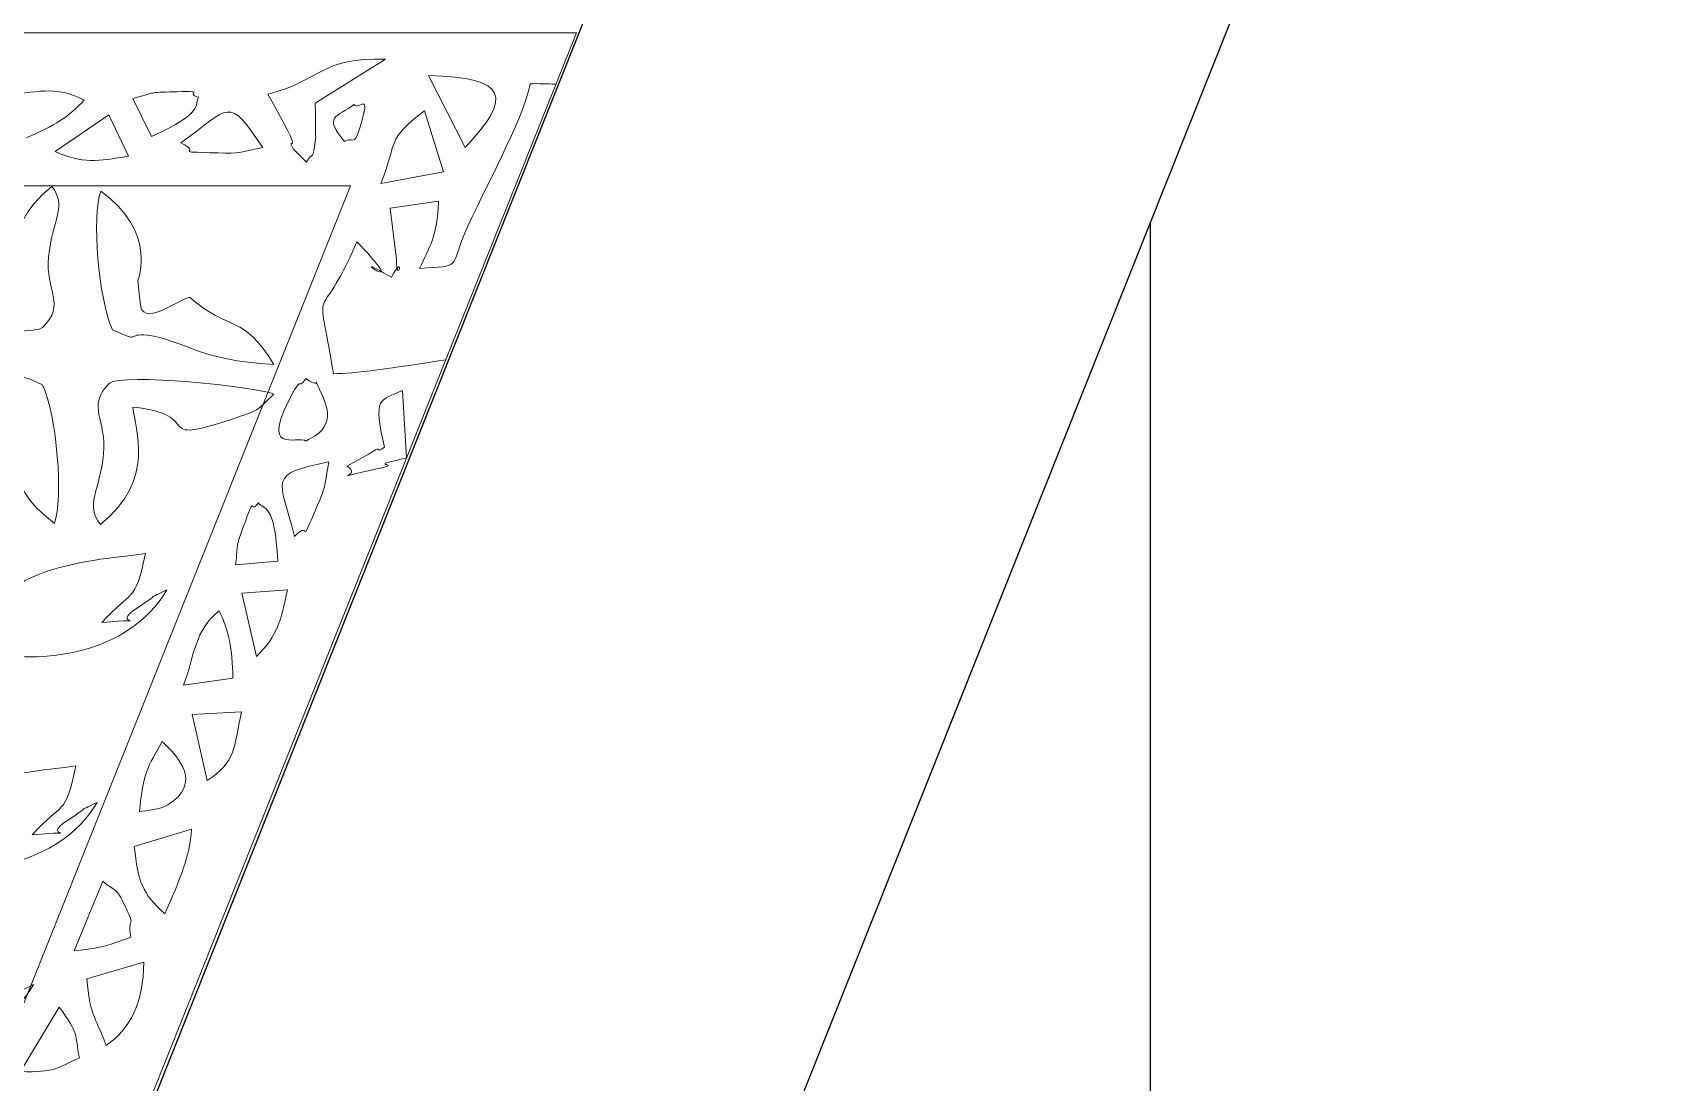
# Model space of a CAD drawing. Header units: inches. Extents: x 249 to 1192, y -18 to 440.
# Drawn here: x 636.962 to 638.571, y 265.119 to 266.148 of the extents above; entities that cross this region are included whole.
import ezdxf

# ---------------------------------------------------------------- set-up
doc = ezdxf.new("R2010")
doc.units = ezdxf.units.IN
doc.header["$MEASUREMENT"] = 0
doc.layers.add('ACP', color=15, linetype='Continuous', lineweight=15)
doc.layers.add('KOLOM', color=5, linetype='Continuous')

# ---------------------------------------------------------------- blocks, each defined once
blk = doc.blocks.new('GOTGAA')
for points in [[(0.0196, 2.4616), (1.0196, -0.0384), (0.0196, -0.0384), (0.0196, 2.4616)], [(0.0196, 2.0577), (0.7981, 0.1116), (0.0196, 0.1116)]]:
    blk.add_lwpolyline(points)
for points, knots in [([(0.4232, 0.9266), (0.4786, 0.9217), (0.429, 0.9309), (0.4577, 0.9124), (0.4577, 0.9124), (0.4848, 0.895), (0.4627, 0.9065), (0.487, 0.8947), (0.487, 0.8947), (0.4495, 0.9585), (0.3619, 0.9682), (0.3094, 0.9554), (0.3094, 0.9554), (0.2973, 0.8689), (0.4232, 0.8656), (0.466, 0.8589), (0.466, 0.8589), (0.4556, 0.9092), (0.4526, 0.8936), (0.4232, 0.9266)], [0, 0, 0, 0, 0.166667, 0.166667, 0.166667, 0.166667, 0.333333, 0.333333, 0.333333, 0.333333, 0.5, 0.5, 0.5, 0.5, 0.666667, 0.666667, 0.666667, 0.666667, 1, 1, 1, 1]), ([(0.4858, 0.7479), (0.5412, 0.743), (0.4916, 0.7522), (0.5203, 0.7337), (0.5203, 0.7337), (0.5474, 0.7163), (0.5253, 0.7278), (0.5496, 0.716), (0.5496, 0.716), (0.5121, 0.7798), (0.4245, 0.7895), (0.372, 0.7767), (0.372, 0.7767), (0.3599, 0.6902), (0.4858, 0.6869), (0.5286, 0.6802), (0.5286, 0.6802), (0.5182, 0.7305), (0.5152, 0.7149), (0.4858, 0.7479)], [0, 0, 0, 0, 0.166667, 0.166667, 0.166667, 0.166667, 0.333333, 0.333333, 0.333333, 0.333333, 0.5, 0.5, 0.5, 0.5, 0.666667, 0.666667, 0.666667, 0.666667, 1, 1, 1, 1]), ([(0.554, 0.5397), (0.6094, 0.5349), (0.5598, 0.544), (0.5885, 0.5255), (0.5885, 0.5255), (0.6156, 0.5081), (0.5935, 0.5196), (0.6178, 0.5078), (0.6178, 0.5078), (0.5803, 0.5716), (0.4927, 0.5813), (0.4402, 0.5685), (0.4402, 0.5685), (0.4281, 0.4821), (0.554, 0.4787), (0.5968, 0.472), (0.5968, 0.472), (0.5864, 0.5223), (0.5834, 0.5068), (0.554, 0.5397)], [0, 0, 0, 0, 0.166667, 0.166667, 0.166667, 0.166667, 0.333333, 0.333333, 0.333333, 0.333333, 0.5, 0.5, 0.5, 0.5, 0.666667, 0.666667, 0.666667, 0.666667, 1, 1, 1, 1]), ([(0.6925, 0.447), (0.7063, 0.4087), (0.6981, 0.4354), (0.7077, 0.4225), (0.7077, 0.4225), (0.7129, 0.4296), (0.7236, 0.4216), (0.7267, 0.4797), (0.7267, 0.4797), (0.7267, 0.4797), (0.6852, 0.483), (0.6852, 0.483), (0.6852, 0.483), (0.6881, 0.4605), (0.6848, 0.4683), (0.6925, 0.447), (0.6925, 0.447), (0.6848, 0.4683), (0.6881, 0.4605), (0.6852, 0.483)], [0.4, 0.4, 0.4, 0.4, 1.2, 1.2, 1.2, 1.2, 1.6, 1.6, 1.6, 1.6, 2, 2, 2, 2, 2.8, 2.8, 2.8, 2.8, 3.2, 3.2, 3.2, 3.2]), ([(0.7767, 0.3821), (0.7724, 0.4055), (0.7743, 0.4046), (0.7656, 0.4246), (0.7656, 0.4246), (0.7453, 0.4714), (0.7615, 0.4369), (0.743, 0.4553), (0.743, 0.4553), (0.7282, 0.3973), (0.7162, 0.3948), (0.7767, 0.3821)], [0, 0, 0, 0, 0.5, 0.5, 0.5, 0.5, 1.25, 1.25, 1.25, 1.25, 1.75, 1.75, 1.75, 1.75]), ([(0.4204, 0.3386), (0.3803, 0.3041), (0.3686, 0.3227), (0.3377, 0.2728), (0.3377, 0.2728), (0.4113, 0.276), (0.4277, 0.2973), (0.4616, 0.3012), (0.4616, 0.3012), (0.4838, 0.3037), (0.4663, 0.2929), (0.4959, 0.3066), (0.4959, 0.3066), (0.5101, 0.3368), (0.5164, 0.4183), (0.5076, 0.4425), (0.5076, 0.4425), (0.452, 0.4022), (0.4708, 0.3577), (0.471, 0.3544), (0.471, 0.3544), (0.471, 0.3544), (0.4688, 0.3332), (0.4688, 0.3332), (0.4688, 0.3332), (0.4679, 0.3084), (0.4361, 0.3334), (0.4204, 0.3386)], [0, 0, 0, 0, 0.125, 0.125, 0.125, 0.125, 0.25, 0.25, 0.25, 0.25, 0.375, 0.375, 0.375, 0.375, 0.5, 0.5, 0.5, 0.5, 0.625, 0.625, 0.625, 0.625, 0.75, 0.75, 0.75, 0.75, 1, 1, 1, 1]), ([(0.5846, 0.3287), (0.5864, 0.3503), (0.6076, 0.3995), (0.5527, 0.4435), (0.5527, 0.4435), (0.5372, 0.4246), (0.5521, 0.4106), (0.5558, 0.3745), (0.5558, 0.3745), (0.5592, 0.3411), (0.5382, 0.3279), (0.5616, 0.3052), (0.5616, 0.3052), (0.5723, 0.2949), (0.7056, 0.3084), (0.7229, 0.3158), (0.7229, 0.3158), (0.7045, 0.3331), (0.7094, 0.3312), (0.6809, 0.3406), (0.6809, 0.3406), (0.6007, 0.3671), (0.657, 0.3354), (0.5846, 0.3287)], [0, 0, 0, 0, 0.142857, 0.142857, 0.142857, 0.142857, 0.285714, 0.285714, 0.285714, 0.285714, 0.428571, 0.428571, 0.428571, 0.428571, 0.571429, 0.571429, 0.571429, 0.571429, 0.714286, 0.714286, 0.714286, 0.714286, 1, 1, 1, 1]), ([(0.6401, 0.2207), (0.6802, 0.2553), (0.6919, 0.2366), (0.7228, 0.2866), (0.7228, 0.2866), (0.6492, 0.2833), (0.6328, 0.262), (0.5989, 0.2581), (0.5989, 0.2581), (0.5767, 0.2556), (0.5942, 0.2665), (0.5646, 0.2528), (0.5646, 0.2528), (0.5504, 0.2225), (0.5441, 0.1411), (0.553, 0.1168), (0.553, 0.1168), (0.6085, 0.1571), (0.5897, 0.2017), (0.5895, 0.2049), (0.5895, 0.2049), (0.5895, 0.2049), (0.5917, 0.2261), (0.5917, 0.2261), (0.5917, 0.2261), (0.5926, 0.251), (0.6244, 0.2259), (0.6401, 0.2207)], [0, 0, 0, 0, 0.125, 0.125, 0.125, 0.125, 0.25, 0.25, 0.25, 0.25, 0.375, 0.375, 0.375, 0.375, 0.5, 0.5, 0.5, 0.5, 0.625, 0.625, 0.625, 0.625, 0.75, 0.75, 0.75, 0.75, 1, 1, 1, 1]), ([(0.4731, 0.227), (0.4712, 0.2054), (0.4501, 0.1562), (0.5049, 0.1121), (0.5049, 0.1121), (0.5205, 0.131), (0.5055, 0.145), (0.5018, 0.1812), (0.5018, 0.1812), (0.4984, 0.2146), (0.5195, 0.2278), (0.496, 0.2504), (0.496, 0.2504), (0.4854, 0.2607), (0.352, 0.2472), (0.3347, 0.2399), (0.3347, 0.2399), (0.3532, 0.2225), (0.3482, 0.2245), (0.3768, 0.215), (0.3768, 0.215), (0.4569, 0.1885), (0.4007, 0.2202), (0.4731, 0.227)], [0, 0, 0, 0, 0.142857, 0.142857, 0.142857, 0.142857, 0.285714, 0.285714, 0.285714, 0.285714, 0.428571, 0.428571, 0.428571, 0.428571, 0.571429, 0.571429, 0.571429, 0.571429, 0.714286, 0.714286, 0.714286, 0.714286, 1, 1, 1, 1]), ([(0.7119, 0.0741), (0.6886, 0.0787), (0.6901, 0.0802), (0.6683, 0.0794), (0.6683, 0.0794), (0.6174, 0.0776), (0.6554, 0.0801), (0.6315, 0.0695), (0.6315, 0.0695), (0.68, 0.0345), (0.6779, 0.0225), (0.7119, 0.0741)], [0, 0, 0, 0, 0.5, 0.5, 0.5, 0.5, 1.25, 1.25, 1.25, 1.25, 1.75, 1.75, 1.75, 1.75]), ([(0.6207, 0.0195), (0.6614, 0.0184), (0.6336, 0.0205), (0.649, 0.0248), (0.649, 0.0248), (0.6444, 0.0322), (0.6557, 0.0392), (0.6028, 0.0634), (0.6028, 0.0634), (0.6028, 0.0634), (0.5845, 0.0259), (0.5845, 0.0259), (0.5845, 0.0259), (0.6065, 0.0204), (0.5981, 0.0202), (0.6207, 0.0195), (0.6207, 0.0195), (0.5981, 0.0202), (0.6065, 0.0204), (0.5845, 0.0259)], [0.4, 0.4, 0.4, 0.4, 1.2, 1.2, 1.2, 1.2, 1.6, 1.6, 1.6, 1.6, 2, 2, 2, 2, 2.8, 2.8, 2.8, 2.8, 3.2, 3.2, 3.2, 3.2])]:
    blk.add_open_spline(points, degree=3, knots=knots)
for points in [[(0.4743, 0.98), (0.5084, 0.9808), (0.509, 0.977), (0.5321, 0.9666)], [(0.5321, 0.9666), (0.509, 0.977), (0.5084, 0.9808), (0.4743, 0.98)], [(0.5122, 0.9169), (0.5122, 0.9169), (0.4743, 0.98), (0.4743, 0.98)], [(0.4743, 0.98), (0.4743, 0.98), (0.5122, 0.9169), (0.5122, 0.9169)], [(0.5321, 0.9666), (0.5272, 0.943), (0.5321, 0.9431), (0.5122, 0.9169)], [(0.5122, 0.9169), (0.5321, 0.9431), (0.5272, 0.943), (0.5321, 0.9666)], [(0.5395, 0.8889), (0.5419, 0.9247), (0.5469, 0.9238), (0.5584, 0.9544)], [(0.5584, 0.9544), (0.5469, 0.9238), (0.5419, 0.9247), (0.5395, 0.8889)], [(0.5584, 0.9544), (0.582, 0.9382), (0.5947, 0.9121), (0.5953, 0.8728)], [(0.5953, 0.8728), (0.5947, 0.9121), (0.582, 0.9382), (0.5584, 0.9544)], [(0.5953, 0.8728), (0.5953, 0.8728), (0.5395, 0.8889), (0.5395, 0.8889)], [(0.5395, 0.8889), (0.5395, 0.8889), (0.5953, 0.8728), (0.5953, 0.8728)], [(0.527, 0.8617), (0.5622, 0.8576), (0.5578, 0.8563), (0.5825, 0.8483)], [(0.5549, 0.7932), (0.5549, 0.7932), (0.527, 0.8617), (0.527, 0.8617)], [(0.527, 0.8617), (0.527, 0.8617), (0.5549, 0.7932), (0.5549, 0.7932)], [(0.5825, 0.8483), (0.5578, 0.8563), (0.5622, 0.8576), (0.527, 0.8617)], [(0.5825, 0.8483), (0.5788, 0.8241), (0.5884, 0.8418), (0.5772, 0.8185)], [(0.5772, 0.8185), (0.5884, 0.8418), (0.5788, 0.8241), (0.5825, 0.8483)], [(0.5859, 0.7592), (0.5898, 0.7944), (0.5931, 0.8045), (0.616, 0.8254)], [(0.616, 0.8254), (0.5931, 0.8045), (0.5898, 0.7944), (0.5859, 0.7592)], [(0.616, 0.8254), (0.6258, 0.8018), (0.6412, 0.7702), (0.642, 0.7423)], [(0.642, 0.7423), (0.6412, 0.7702), (0.6258, 0.8018), (0.616, 0.8254)], [(0.5772, 0.8185), (0.5672, 0.7976), (0.5688, 0.8053), (0.5549, 0.7932)], [(0.5549, 0.7932), (0.5688, 0.8053), (0.5672, 0.7976), (0.5772, 0.8185)], [(0.642, 0.7423), (0.642, 0.7423), (0.5859, 0.7592), (0.5859, 0.7592)], [(0.5859, 0.7592), (0.5859, 0.7592), (0.642, 0.7423), (0.642, 0.7423)], [(0.5911, 0.7254), (0.5979, 0.7236), (0.6116, 0.7231), (0.6188, 0.7186)], [(0.6133, 0.6565), (0.5991, 0.6815), (0.5945, 0.6865), (0.5911, 0.7254)], [(0.6188, 0.7186), (0.6116, 0.7231), (0.5979, 0.7236), (0.5911, 0.7254)], [(0.5911, 0.7254), (0.5945, 0.6865), (0.5991, 0.6815), (0.6133, 0.6565)], [(0.6188, 0.7186), (0.6526, 0.6974), (0.6302, 0.6722), (0.6133, 0.6565)], [(0.6133, 0.6565), (0.6302, 0.6722), (0.6526, 0.6974), (0.6188, 0.7186)], [(0.6426, 0.6298), (0.6426, 0.6298), (0.6575, 0.6947), (0.6575, 0.6947)], [(0.6575, 0.6947), (0.6575, 0.6947), (0.6426, 0.6298), (0.6426, 0.6298)], [(0.6575, 0.6947), (0.6853, 0.6768), (0.6835, 0.6631), (0.6909, 0.6273)], [(0.6909, 0.6273), (0.6835, 0.6631), (0.6853, 0.6768), (0.6575, 0.6947)], [(0.6909, 0.6273), (0.6909, 0.6273), (0.6426, 0.6298), (0.6426, 0.6298)], [(0.6426, 0.6298), (0.6426, 0.6298), (0.6909, 0.6273), (0.6909, 0.6273)], [(0.6343, 0.6011), (0.6343, 0.6011), (0.6826, 0.5943), (0.6826, 0.5943)], [(0.6692, 0.5281), (0.6447, 0.548), (0.6455, 0.5707), (0.6343, 0.6011)], [(0.6343, 0.6011), (0.6455, 0.5707), (0.6447, 0.548), (0.6692, 0.5281)], [(0.6826, 0.5943), (0.6826, 0.5943), (0.6343, 0.6011), (0.6343, 0.6011)], [(0.6826, 0.5943), (0.682, 0.5646), (0.6786, 0.5474), (0.6692, 0.5281)], [(0.6692, 0.5281), (0.6786, 0.5474), (0.682, 0.5646), (0.6826, 0.5943)], [(0.6915, 0.5109), (0.6915, 0.5109), (0.7057, 0.5731), (0.7057, 0.5731)], [(0.7057, 0.5731), (0.7057, 0.5731), (0.6915, 0.5109), (0.6915, 0.5109)], [(0.7057, 0.5731), (0.7268, 0.5517), (0.7295, 0.5389), (0.7362, 0.5076)], [(0.7362, 0.5076), (0.7295, 0.5389), (0.7268, 0.5517), (0.7057, 0.5731)], [(0.7362, 0.5076), (0.7362, 0.5076), (0.6915, 0.5109), (0.6915, 0.5109)], [(0.6915, 0.5109), (0.6915, 0.5109), (0.7362, 0.5076), (0.7362, 0.5076)], [(0.6852, 0.483), (0.6852, 0.483), (0.7267, 0.4797), (0.7267, 0.4797)], [(0.7267, 0.4797), (0.7236, 0.4216), (0.7129, 0.4296), (0.7077, 0.4225)], [(0.743, 0.4553), (0.7615, 0.4369), (0.7453, 0.4714), (0.7656, 0.4246)], [(0.7767, 0.3821), (0.7162, 0.3948), (0.7282, 0.3973), (0.743, 0.4553)], [(0.7077, 0.4225), (0.6981, 0.4354), (0.7063, 0.4087), (0.6925, 0.447)], [(0.7656, 0.4246), (0.7743, 0.4046), (0.7724, 0.4055), (0.7767, 0.3821)], [(0.7943, 0.3864), (0.8114, 0.3961), (0.7731, 0.3997), (0.8167, 0.3907)], [(0.8167, 0.3907), (0.7731, 0.3997), (0.8114, 0.3961), (0.7943, 0.3864)], [(0.8135, 0.376), (0.8135, 0.376), (0.7943, 0.3864), (0.7943, 0.3864)], [(0.7943, 0.3864), (0.7943, 0.3864), (0.8135, 0.376), (0.8135, 0.376)], [(0.8167, 0.3907), (0.8603, 0.3817), (0.805, 0.3884), (0.8529, 0.3784)], [(0.8529, 0.3784), (0.805, 0.3884), (0.8603, 0.3817), (0.8167, 0.3907)], [(0.7432, 0.3114), (0.7057, 0.3778), (0.7465, 0.3558), (0.7542, 0.3619)], [(0.7542, 0.3619), (0.7465, 0.3558), (0.7057, 0.3778), (0.7432, 0.3114)], [(0.8256, 0.3704), (0.8243, 0.3679), (0.818, 0.3737), (0.8135, 0.376)], [(0.8135, 0.376), (0.818, 0.3737), (0.8243, 0.3679), (0.8256, 0.3704)], [(0.8314, 0.3678), (0.8295, 0.3689), (0.8265, 0.3721), (0.8256, 0.3704)], [(0.8256, 0.3704), (0.8265, 0.3721), (0.8295, 0.3689), (0.8314, 0.3678)], [(0.8529, 0.3784), (0.8529, 0.3784), (0.8491, 0.3123), (0.8491, 0.3123)], [(0.8491, 0.3123), (0.8491, 0.3123), (0.8529, 0.3784), (0.8529, 0.3784)], [(0.7542, 0.3619), (0.7586, 0.3582), (0.7866, 0.3508), (0.7704, 0.3173)], [(0.7704, 0.3173), (0.7866, 0.3508), (0.7586, 0.3582), (0.7542, 0.3619)], [(0.8491, 0.3123), (0.827, 0.3218), (0.8195, 0.3182), (0.8314, 0.3678)], [(0.8314, 0.3678), (0.8195, 0.3182), (0.827, 0.3218), (0.8491, 0.3123)], [(0.7487, 0.3058), (0.7479, 0.3043), (0.7441, 0.3098), (0.7432, 0.3114)], [(0.7432, 0.3114), (0.7441, 0.3098), (0.7479, 0.3043), (0.7487, 0.3058)], [(0.7543, 0.3005), (0.7525, 0.3024), (0.7494, 0.3073), (0.7487, 0.3058)], [(0.7487, 0.3058), (0.7494, 0.3073), (0.7525, 0.3024), (0.7543, 0.3005)], [(0.7704, 0.3173), (0.7575, 0.2907), (0.7732, 0.3143), (0.7543, 0.3005)], [(0.7543, 0.3005), (0.7732, 0.3143), (0.7575, 0.2907), (0.7704, 0.3173)], [(0.8041, 0.1666), (0.7649, 0.2586), (0.7644, 0.1934), (0.7813, 0.2958)], [(0.7813, 0.2958), (0.7644, 0.1934), (0.7649, 0.2586), (0.8041, 0.1666)], [(0.7813, 0.2958), (0.8001, 0.2958), (0.8408, 0.2902), (0.8914, 0.2821)], [(0.8914, 0.2821), (0.8408, 0.2902), (0.8001, 0.2958), (0.7813, 0.2958)], [(0.8381, 0.2012), (0.7903, 0.1732), (0.849, 0.2154), (0.8196, 0.1834)], [(0.8196, 0.1834), (0.849, 0.2154), (0.7903, 0.1732), (0.8381, 0.2012)], [(0.843, 0.1837), (0.8434, 0.2113), (0.8521, 0.1749), (0.8381, 0.2012)], [(0.8381, 0.2012), (0.8521, 0.1749), (0.8434, 0.2113), (0.843, 0.1837)], [(0.8149, 0.1777), (0.8149, 0.1777), (0.8041, 0.1666), (0.8041, 0.1666)], [(0.8041, 0.1666), (0.8041, 0.1666), (0.8149, 0.1777), (0.8149, 0.1777)], [(0.8196, 0.1834), (0.8182, 0.1819), (0.8162, 0.1792), (0.8149, 0.1777)], [(0.8149, 0.1777), (0.8162, 0.1792), (0.8182, 0.1819), (0.8196, 0.1834)], [(0.8369, 0.1335), (0.8369, 0.1335), (0.843, 0.1837), (0.843, 0.1837)], [(0.843, 0.1837), (0.843, 0.1837), (0.8369, 0.1335), (0.8369, 0.1335)], [(0.9091, 0.1604), (0.8958, 0.1916), (0.9082, 0.19), (0.8657, 0.1926)], [(0.8657, 0.1926), (0.8756, 0.1711), (0.8831, 0.1616), (0.8843, 0.1268)], [(0.8843, 0.1268), (0.8831, 0.1616), (0.8756, 0.1711), (0.8657, 0.1926)], [(0.8657, 0.1926), (0.9082, 0.19), (0.8958, 0.1916), (0.9091, 0.1604)], [(0.9743, 0.0115), (0.9673, 0.048), (0.9294, 0.1129), (0.9091, 0.1604)], [(0.9091, 0.1604), (0.9294, 0.1129), (0.9673, 0.048), (0.9743, 0.0115)], [(0.8843, 0.1268), (0.8843, 0.1268), (0.8369, 0.1335), (0.8369, 0.1335)], [(0.8369, 0.1335), (0.8369, 0.1335), (0.8843, 0.1268), (0.8843, 0.1268)], [(0.8277, 0.1092), (0.8277, 0.1092), (0.8891, 0.0978), (0.8891, 0.0978)], [(0.8705, 0.0382), (0.8319, 0.0677), (0.8447, 0.0674), (0.8277, 0.1092)], [(0.8277, 0.1092), (0.8447, 0.0674), (0.8319, 0.0677), (0.8705, 0.0382)], [(0.8891, 0.0978), (0.8891, 0.0978), (0.8277, 0.1092), (0.8277, 0.1092)], [(0.8891, 0.0978), (0.8891, 0.0978), (0.8705, 0.0382), (0.8705, 0.0382)], [(0.8705, 0.0382), (0.8705, 0.0382), (0.8891, 0.0978), (0.8891, 0.0978)], [(0.5083, 0.0781), (0.5359, 0.0898), (0.5488, 0.0877), (0.5803, 0.0825)], [(0.5803, 0.0825), (0.5488, 0.0877), (0.5359, 0.0898), (0.5083, 0.0781)], [(0.5803, 0.0825), (0.5803, 0.0825), (0.5608, 0.042), (0.5608, 0.042)], [(0.5608, 0.042), (0.5608, 0.042), (0.5803, 0.0825), (0.5803, 0.0825)], [(0.7169, 0.0218), (0.7566, 0.092), (0.7337, 0.0594), (0.7416, 0.0753)], [(0.7416, 0.0753), (0.7337, 0.0594), (0.7566, 0.092), (0.7169, 0.0218)], [(0.7416, 0.0753), (0.7416, 0.0753), (0.7547, 0.0883), (0.7547, 0.0883)], [(0.7547, 0.0883), (0.7547, 0.0883), (0.7416, 0.0753), (0.7416, 0.0753)], [(0.7547, 0.0883), (0.7614, 0.0772), (0.7607, 0.0883), (0.7638, 0.0659)], [(0.7638, 0.0659), (0.7607, 0.0883), (0.7614, 0.0772), (0.7547, 0.0883)], [(0.48, 0.0644), (0.5075, 0.0529), (0.5222, 0.0434), (0.5367, 0.0277)], [(0.5367, 0.0277), (0.5222, 0.0434), (0.5075, 0.0529), (0.48, 0.0644)], [(0.5608, 0.042), (0.5608, 0.042), (0.5083, 0.0781), (0.5083, 0.0781)], [(0.5083, 0.0781), (0.5083, 0.0781), (0.5608, 0.042), (0.5608, 0.042)], [(0.6315, 0.0695), (0.6554, 0.0801), (0.6174, 0.0776), (0.6683, 0.0794)], [(0.7119, 0.0741), (0.6779, 0.0225), (0.68, 0.0345), (0.6315, 0.0695)], [(0.6683, 0.0794), (0.6901, 0.0802), (0.6886, 0.0787), (0.7119, 0.0741)], [(0.7638, 0.0659), (0.7639, 0.0657), (0.7635, 0.0337), (0.7634, 0.0307)], [(0.7634, 0.0307), (0.7635, 0.0337), (0.7639, 0.0657), (0.7638, 0.0659)], [(0.8013, 0.032), (0.7846, 0.0445), (0.7707, 0.043), (0.792, 0.068)], [(0.792, 0.068), (0.7707, 0.043), (0.7846, 0.0445), (0.8013, 0.032)], [(0.792, 0.068), (0.7997, 0.0628), (0.8014, 0.0741), (0.8072, 0.0547)], [(0.8072, 0.0547), (0.8014, 0.0741), (0.7997, 0.0628), (0.792, 0.068)], [(0.8744, 0.0036), (0.8744, 0.0036), (0.9103, 0.0739), (0.9103, 0.0739)], [(0.9103, 0.0739), (0.9575, 0.0246), (0.9526, 0.0049), (0.8744, 0.0036)], [(0.8744, 0.0036), (0.9526, 0.0049), (0.9575, 0.0246), (0.9103, 0.0739)], [(0.9103, 0.0739), (0.9103, 0.0739), (0.8744, 0.0036), (0.8744, 0.0036)], [(0.5845, 0.0259), (0.5845, 0.0259), (0.6028, 0.0634), (0.6028, 0.0634)], [(0.6028, 0.0634), (0.6557, 0.0392), (0.6444, 0.0322), (0.649, 0.0248)], [(0.8072, 0.0547), (0.8189, 0.0158), (0.806, 0.0389), (0.8013, 0.032)], [(0.8013, 0.032), (0.806, 0.0389), (0.8189, 0.0158), (0.8072, 0.0547)], [(0.5367, 0.0277), (0.5093, 0.0121), (0.4884, 0.0212), (0.456, 0.0218)], [(0.456, 0.0218), (0.4884, 0.0212), (0.5093, 0.0121), (0.5367, 0.0277)], [(0.649, 0.0248), (0.6336, 0.0205), (0.6614, 0.0184), (0.6207, 0.0195)], [(0.8322, -0.0126), (0.7689, -0.0148), (0.7695, 0.0084), (0.7169, 0.0218)], [(0.7169, 0.0218), (0.7695, 0.0084), (0.7689, -0.0148), (0.8322, -0.0126)], [(0.7634, 0.0307), (0.7634, 0.0307), (0.8322, -0.0126), (0.8322, -0.0126)], [(0.8322, -0.0126), (0.8322, -0.0126), (0.7634, 0.0307), (0.7634, 0.0307)], [(0.9994, 0.012), (0.9905, 0.0116), (0.9821, 0.0113), (0.9743, 0.0115)], [(0.9743, 0.0115), (0.9821, 0.0113), (0.9905, 0.0116), (0.9994, 0.012)]]:
    blk.add_open_spline(points, degree=3)
blk = doc.blocks.new('GORRG')
at = {"xscale": -1, "rotation": 359.9999999751687}
blk.add_blockref('GOTGAA', (-0.9608, 0), dxfattribs=at)
blk = doc.blocks.new('tampak depan')
at = {"layer": 'KOLOM'}
for points in [[(723.6259, 342.0769), (721.3087, 336.2687)], [(724.2605, 342.0769), (723.1036, 339.1769)], [(723.7474, 340.7907), (723.7474, 339.1769)]]:
    blk.add_lwpolyline(points, dxfattribs=at)
at = {"layer": 'ACP', "rotation": 180}
blk.add_blockref('GORRG', (721.2043, 340.9385), dxfattribs=at)

msp = doc.modelspace()

# ---------------------------------------------------------------- block references
at = {"layer": 'KOLOM'}
msp.add_blockref('tampak depan', (-85.6899, -74.829), dxfattribs=at)

doc.saveas('drawing.dxf')
